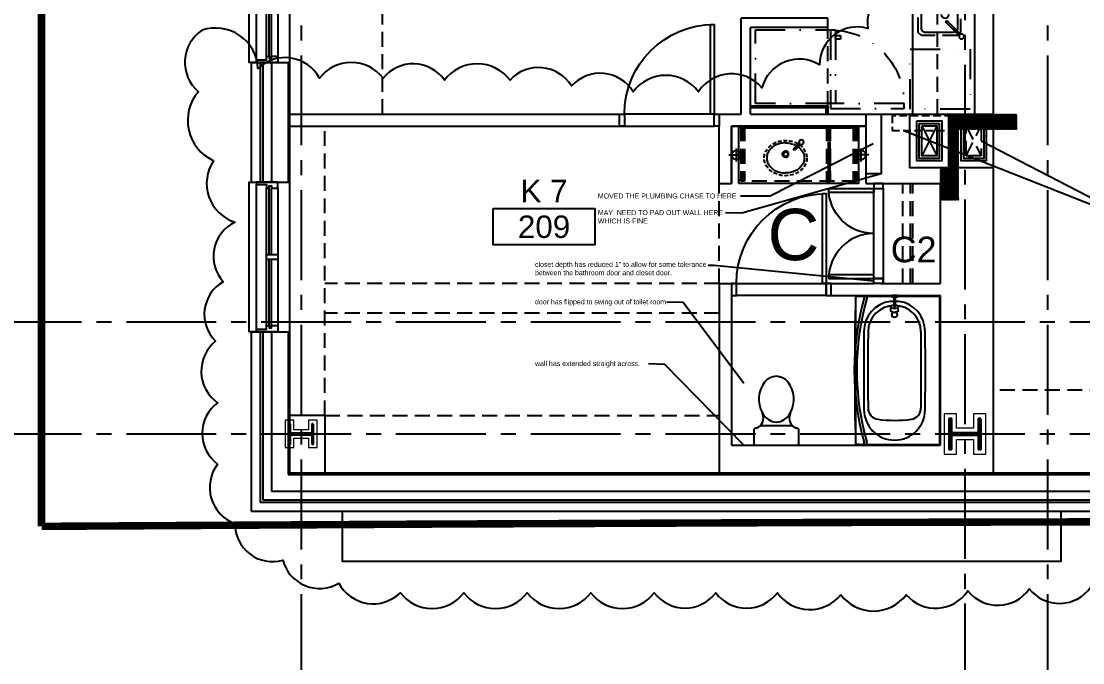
# Model space of a CAD drawing. Header units: inches. Extents: x -3700 to 348, y -844 to 2341.
# Drawn here: x -3460.2 to -3034.8, y -91.7 to 165.5 of the extents above; entities that cross this region are included whole.
import ezdxf
from ezdxf.enums import TextEntityAlignment as Align

# ---------------------------------------------------------------- set-up
doc = ezdxf.new("R2010")
doc.units = ezdxf.units.IN
doc.header["$LTSCALE"] = 48
doc.header["$MEASUREMENT"] = 0
for name, pattern in [('CENTER2', [1.125, 0.75, -0.125, 0.125, -0.125]), ('DASHDOT2', [0.5, 0.25, -0.125, 0, -0.125]), ('HIDDEN', [0.375, 0.25, -0.125]), ('HIDDEN2', [0.1875, 0.125, -0.0625]), ('PHANTOM2', [1.25, 0.625, -0.125, 0.125, -0.125, 0.125, -0.125])]:
    doc.linetypes.add(name, pattern=pattern)
doc.layers.get('0').update_dxf_attribs({"color": 253})
for name, color, linetype, lineweight in [('A-Anno-Revs', 253, 'Continuous', 25), ('A-Detl-Hatch', 253, 'Continuous', 18), ('S-Detl-Hatch', 253, 'Continuous', 18), ('S-Detl-Wide', 253, 'Continuous', 35)]:
    doc.layers.add(name, color=color, linetype=linetype, lineweight=lineweight)
for name, color, linetype in [('A-Door', 253, 'Continuous'), ('A-Door-Head', 253, 'Continuous'), ('A-Eqpm', 253, 'Continuous'), ('A-Eqpm-NIC', 253, 'DASHDOT2'), ('A-Flor-Case', 253, 'Continuous'), ('A-Flor-Case-Hidden', 253, 'HIDDEN2'), ('A-Flor-Outline', 253, 'Continuous'), ('A-Flor-Ovhd', 253, 'HIDDEN2'), ('A-Flor-Pattern', 253, 'Continuous'), ('A-Flor-Pfix', 253, 'Continuous'), ('A-Flor-Soffit', 253, 'HIDDEN2'), ('A-Flor-Spcl', 253, 'Continuous'), ('A-Flor-Wall Mtd Fixture', 253, 'Continuous'), ('A-Glaz', 253, 'Continuous'), ('A-Glaz-Sill', 253, 'Continuous'), ('A-Grid(3-32)', 253, 'CENTER2'), ('A-HVAC', 253, 'HIDDEN2'), ('A-Roof-Below', 253, 'Continuous'), ('A-Site-Property', 253, 'PHANTOM2'), ('A-Tag-Rm(3-32)', 253, 'Continuous'), ('A-Wall-Full', 253, 'Continuous'), ('A-Wall-Hatch', 253, 'Continuous'), ('Revision Cloud', 1, 'Continuous')]:
    doc.layers.add(name, color=color, linetype=linetype)
doc.layers.add('G-Anno-View', color=253, linetype='Continuous', lineweight=18, plot=False)
doc.styles.add('G1DIM', font='arial.ttf')
doc.styles.get("Standard").update_dxf_attribs({"font": 'arial.ttf'})
pattern_1 = [(45, (0, -4.865), (-1.591, 1.591), []), (45, (1.0607, -4.865), (-1.591, 1.591), [])]
pattern_2 = [(45, (-33700, -844.2572), (-0.08838834765, 0.08838834765), [])]

# ---------------------------------------------------------------- blocks, each defined once
blk = doc.blocks.new('*U39')
at = {"layer": 'A-Detl-Hatch'}
h = blk.add_hatch(dxfattribs=at)
h.set_pattern_fill('ANSI32', color=256, scale=6, style=0)
h.set_pattern_definition(pattern_1)
edge = h.paths.add_edge_path()
edge.add_line((3.98, -9.73), (3.98, -9.295))
edge.add_line((3.98, -9.295), (0.645, -9.295))
edge.add_arc((0.645, -8.795), 0.5, 180, 270, ccw=False)
edge.add_line((0.145, -8.795), (0.145, -0.935))
edge.add_arc((0.645, -0.935), 0.5, 90, 180, ccw=False)
edge.add_line((0.645, -0.435), (3.98, -0.435))
edge.add_line((3.98, -0.435), (3.98, 0))
edge.add_line((3.98, 0), (-3.98, 0))
edge.add_line((-3.98, 0), (-3.98, -0.435))
edge.add_line((-3.98, -0.435), (-0.645, -0.435))
edge.add_arc((-0.645, -0.935), 0.5, 0, 90, ccw=False)
edge.add_line((-0.145, -0.935), (-0.145, -8.795))
edge.add_arc((-0.645, -8.795), 0.5, -90, 0, ccw=False)
edge.add_line((-0.645, -9.295), (-3.98, -9.295))
edge.add_line((-3.98, -9.295), (-3.98, -9.73))
edge.add_line((-3.98, -9.73), (3.98, -9.73))
at = {"color": 0, "linetype": 'ByBlock'}
blk.add_lwpolyline([(3.98, -9.73), (3.98, -9.295), (0.645, -9.295, -0.4142136), (0.145, -8.795), (0.145, -0.935, -0.4142136), (0.645, -0.435), (3.98, -0.435), (3.98, 0), (-3.98, 0), (-3.98, -0.435), (-0.645, -0.435, -0.4142136), (-0.145, -0.935), (-0.145, -8.795, -0.4142136), (-0.645, -9.295), (-3.98, -9.295), (-3.98, -9.73)], format="xyb", close=True, dxfattribs=at)
blk = doc.blocks.new('*U9')
at = {"layer": 'A-Detl-Hatch'}
h = blk.add_hatch(dxfattribs=at)
h.set_pattern_fill('ANSI32', color=256, scale=6, style=0)
h.set_pattern_definition(pattern_1)
edge = h.paths.add_edge_path()
edge.add_line((3.98, -9.73), (3.98, -9.295))
edge.add_line((3.98, -9.295), (0.645, -9.295))
edge.add_arc((0.645, -8.795), 0.5, 180, 270, ccw=False)
edge.add_line((0.145, -8.795), (0.145, -0.935))
edge.add_arc((0.645, -0.935), 0.5, 90, 180, ccw=False)
edge.add_line((0.645, -0.435), (3.98, -0.435))
edge.add_line((3.98, -0.435), (3.98, 0))
edge.add_line((3.98, 0), (-3.98, 0))
edge.add_line((-3.98, 0), (-3.98, -0.435))
edge.add_line((-3.98, -0.435), (-0.645, -0.435))
edge.add_arc((-0.645, -0.935), 0.5, 0, 90, ccw=False)
edge.add_line((-0.145, -0.935), (-0.145, -8.795))
edge.add_arc((-0.645, -8.795), 0.5, -90, 0, ccw=False)
edge.add_line((-0.645, -9.295), (-3.98, -9.295))
edge.add_line((-3.98, -9.295), (-3.98, -9.73))
edge.add_line((-3.98, -9.73), (3.98, -9.73))
at = {"color": 0, "linetype": 'ByBlock'}
blk.add_lwpolyline([(3.98, -9.73), (3.98, -9.295), (0.645, -9.295, -0.4142136), (0.145, -8.795), (0.145, -0.935, -0.4142136), (0.645, -0.435), (3.98, -0.435), (3.98, 0), (-3.98, 0), (-3.98, -0.435), (-0.645, -0.435, -0.4142136), (-0.145, -0.935), (-0.145, -8.795, -0.4142136), (-0.645, -9.295), (-3.98, -9.295), (-3.98, -9.73)], format="xyb", close=True, dxfattribs=at)
blk = doc.blocks.new('W10X33')
at = {"layer": 'S-Detl-Hatch'}
blk.add_lwpolyline([(13773.28, -7309.78), (13773.28, -7306.34), (13769.45, -7306.34), (13769.45, -7300.48), (13773.28, -7300.48), (13773.28, -7297.05), (13762.32, -7297.05), (13762.32, -7300.48), (13766.16, -7300.48), (13766.16, -7306.34), (13762.32, -7306.34), (13762.32, -7309.78)], close=True, dxfattribs=at)
at = {"layer": 'S-Detl-Wide'}
blk.add_blockref('*U9', (13767.8, -7298.55), dxfattribs=at)
blk = doc.blocks.new('*U40')
at = {"layer": 'A-Detl-Hatch'}
h = blk.add_hatch(dxfattribs=at)
h.set_pattern_fill('ANSI32', color=256, scale=6, style=0)
h.set_pattern_definition([(45, (0, -6.355), (-1.591, 1.591), []), (45, (1.0607, -6.355), (-1.591, 1.591), [])])
edge = h.paths.add_edge_path()
edge.add_line((6.08, -12.71), (6.08, -11.81))
edge.add_line((6.08, -11.81), (0.875, -11.81))
edge.add_arc((0.875, -11.21), 0.6, 180, 270, ccw=False)
edge.add_line((0.275, -11.21), (0.275, -1.5))
edge.add_arc((0.875, -1.5), 0.6, 90, 180, ccw=False)
edge.add_line((0.875, -0.9), (6.08, -0.9))
edge.add_line((6.08, -0.9), (6.08, 0))
edge.add_line((6.08, 0), (-6.08, 0))
edge.add_line((-6.08, 0), (-6.08, -0.9))
edge.add_line((-6.08, -0.9), (-0.875, -0.9))
edge.add_arc((-0.875, -1.5), 0.6, 0, 90, ccw=False)
edge.add_line((-0.275, -1.5), (-0.275, -11.21))
edge.add_arc((-0.875, -11.21), 0.6, -90, 0, ccw=False)
edge.add_line((-0.875, -11.81), (-6.08, -11.81))
edge.add_line((-6.08, -11.81), (-6.08, -12.71))
edge.add_line((-6.08, -12.71), (6.08, -12.71))
at = {"color": 0, "linetype": 'ByBlock'}
blk.add_lwpolyline([(6.08, -12.71), (6.08, -11.81), (0.875, -11.81, -0.4142136), (0.275, -11.21), (0.275, -1.5, -0.4142136), (0.875, -0.9), (6.08, -0.9), (6.08, 0), (-6.08, 0), (-6.08, -0.9), (-0.875, -0.9, -0.4142136), (-0.275, -1.5), (-0.275, -11.21, -0.4142136), (-0.875, -11.81), (-6.08, -11.81), (-6.08, -12.71)], format="xyb", close=True, dxfattribs=at)
blk = doc.blocks.new('W12x96')
at = {"layer": 'S-Detl-Hatch'}
blk.add_lwpolyline([(14545.11, -7310.28), (14545.11, -7305.38), (14539.31, -7305.38), (14539.31, -7298.47), (14545.11, -7298.47), (14545.11, -7293.57), (14528.95, -7293.57), (14528.95, -7298.47), (14534.76, -7298.47), (14534.76, -7305.38), (14528.95, -7305.38), (14528.95, -7310.28)], close=True, dxfattribs=at)
at = {"layer": 'S-Detl-Wide'}
blk.add_blockref('*U40', (14537.03, -7295.57), dxfattribs=at)
blk = doc.blocks.new('2ND FLOOR - STRUCTURAL GRID')
at = {"layer": 'A-Grid(3-32)'}
for p, q in [((8336.5, -7426.01), (8336.5, -9409.77)), ((8602.5, -9409.77), (8602.5, -7426.01)), ((8635.5, -7426.01), (8635.5, -9409.77)), ((8104.5, -9152.75), (11912.5, -9152.75)), ((8104.5, -9197.75), (11912.5, -9197.75))]:
    blk.add_line(p, q, dxfattribs=at)
at = {"rotation": 90}
for name, p in [('W12x96', (1300.58, -23734.78)), ('W10X33', (1033.09, -22965.55))]:
    blk.add_blockref(name, p, dxfattribs=at)
at = {"layer": 'S-Detl-Wide', "rotation": 90}
blk.add_blockref('*U39', (8331.63, -9197.75), dxfattribs=at)
blk = doc.blocks.new('ADA 2 Bedroom Suite')
at = {"layer": 'A-Flor-Soffit'}
blk.add_line((172, 29.25), (1.25, 29.25), dxfattribs=at)
at = {"layer": 'A-Wall-Full'}
blk.add_line((1.25, 186), (1.25, -4), dxfattribs=at)
blk = doc.blocks.new('Rm Tag')
blk.add_lwpolyline([(-0.2124, 0.0759), (0.2124, 0.0759), (0.2124, -0.0759), (-0.2124, -0.0759)], close=True)
for p in [(0, 0.2858), (0, 0.1493), (0, 0)]:
    blk.add_attdef('XXX', text='', height=0.0938).set_placement(p, align=Align.MIDDLE_CENTER)
blk = doc.blocks.new('EXTERIOR WINDOW')
at = {"layer": 'A-Glaz'}
for p, q in [((3829.83, -10349.67), (3856.33, -10349.67)), ((3829.83, -10350.67), (3856.33, -10350.67)), ((3829.83, -10351.67), (3884.83, -10351.67)), ((3858.33, -10349.67), (3884.83, -10349.67)), ((3858.33, -10350.67), (3884.83, -10350.67))]:
    blk.add_line(p, q, dxfattribs=at)
for points in [[(3829.83, -10349.67), (3829.83, -10347.17), (3827.33, -10347.17), (3827.33, -10355.67), (3828.33, -10355.67), (3828.33, -10351.67), (3829.83, -10351.67), (3829.83, -10350.67), (3828.83, -10350.67), (3828.83, -10349.67), (3829.83, -10349.67)], [(3884.83, -10349.67), (3884.83, -10347.17), (3887.33, -10347.17), (3887.33, -10355.67), (3886.33, -10355.67), (3886.33, -10351.67), (3884.83, -10351.67), (3884.83, -10350.67), (3885.83, -10350.67), (3885.83, -10349.67), (3884.83, -10349.67)]]:
    blk.add_lwpolyline(points, dxfattribs=at)
blk.add_lwpolyline([(3858.33, -10347.17), (3856.33, -10347.17), (3856.33, -10351.67), (3858.33, -10351.67)], close=True, dxfattribs=at)
at = {"layer": 'A-Glaz-Sill'}
for p, q in [((3887.33, -10342.42), (3827.33, -10342.42)), ((3884.83, -10347.17), (3829.83, -10347.17)), ((3828.33, -10355.67), (3886.33, -10355.67))]:
    blk.add_line(p, q, dxfattribs=at)
blk.add_lwpolyline([(3827.33, -10355.67), (3827.33, -10358.67), (3887.33, -10358.67), (3887.33, -10355.67)], dxfattribs=at)
blk = doc.blocks.new('Single 12x6 HVAC Shaft')
at = {"layer": 'A-Flor-Outline'}
blk.add_lwpolyline([(3.75, 17.75), (11.75, 17.75), (11.75, 3.75), (3.75, 3.75)], close=True, dxfattribs=at)
at = {"layer": 'A-HVAC'}
for p, q in [((4.75, 16.75), (10.75, 4.75)), ((4.75, 4.75), (10.75, 16.75))]:
    blk.add_line(p, q, dxfattribs=at)
blk.add_lwpolyline([(4.75, 16.75), (10.75, 16.75), (10.75, 4.75), (4.75, 4.75)], close=True, dxfattribs=at)
at = {"layer": 'A-Wall-Full'}
for points in [[(0, 21.5), (15.5, 21.5), (15.5, 0), (0, 0)], [(2.75, 18.75), (12.75, 18.75), (12.75, 2.75), (2.75, 2.75)]]:
    blk.add_lwpolyline(points, close=True, dxfattribs=at)
blk = doc.blocks.new('Plumbing Chase')
at = {"layer": 'A-Flor-Outline', "linetype": 'HIDDEN2', "ltscale": 0.5}
blk.add_lwpolyline([(0.625, 0), (6.625, 0), (6.625, 24), (0.625, 24)], close=True, dxfattribs=at)
blk = doc.blocks.new('18in door')
blk.add_lwpolyline([(0, 0), (1.5, 0), (1.5, 18), (0, 18)], close=True)
blk.add_arc((0, 0), 18, 0, 90)
blk = doc.blocks.new('Suite Closet 2')
at = {"layer": 'A-Door'}
for points in [[(1, -25), (4.75, -25), (4.75, -23), (1, -23)], [(1, -61), (4.75, -61), (4.75, -63), (1, -63)]]:
    blk.add_lwpolyline(points, close=True, dxfattribs=at)
at = {"layer": 'A-Door-Head'}
blk.add_lwpolyline([(1, -25), (4.75, -25), (4.75, -61), (1, -61)], close=True, dxfattribs=at)
at = {"layer": 'A-Flor-Ovhd'}
for p, q in [((12.75, -63), (12.75, -23)), ((15.75, -63), (15.75, -23)), ((16.75, -63), (16.75, -23))]:
    blk.add_line(p, q, dxfattribs=at)
at = {"layer": 'A-Wall-Full'}
for p, q in [((1, -25), (4.75, -25)), ((3.75, -23), (27.75, -23)), ((4.75, -25), (4.75, -23)), ((4.75, -25), (4.75, -23)), ((27.75, -63), (27.75, -23)), ((1, -63), (1, -61)), ((1, -61), (4.75, -61)), ((3.75, -63), (27.75, -63)), ((4.75, -63), (4.75, -61))]:
    blk.add_line(p, q, dxfattribs=at)
at = {"layer": 'A-Door', "extrusion": (0, 0, -1), "zscale": -1, "rotation": 270}
blk.add_blockref('18in door', (-1, -25), dxfattribs=at)
at = {"layer": 'A-Door', "rotation": 90}
blk.add_blockref('18in door', (1, -61), dxfattribs=at)
at = {"layer": 'G-Anno-View', "insert": (7.82, -44.25), "char_height": 10.291, "width": 80.8438, "attachment_point": 1, "style": 'G1DIM'}
blk.add_mtext('C2', dxfattribs=at)
blk = doc.blocks.new('36in door')
blk.add_lwpolyline([(-1.5, -36), (0, -36), (0, 0), (-1.5, 0)], close=True)
blk.add_arc((0, 0), 36, 180, 270)
blk = doc.blocks.new('refrigerator')
blk.add_line((-30.125, 0), (-30.125, -29.5))
for points in [[(-32.125, -29.5), (0, -29.5), (0, 0), (-32.125, 0)], [(-34.125, -3.75), (-32.125, -3.75), (-32.125, -2.25), (-34.125, -2.25)], [(-59.625, -31.5), (-59.625, -29.5), (-30.125, -29.5), (-30.125, -31.5)]]:
    blk.add_lwpolyline(points, close=True)
blk.add_arc((-30.125, -29.5), 29.5, 90, 183.88744)
blk = doc.blocks.new('kitchen faucet')
for p, q in [((0.93, 0.38), (8.38, 0.38)), ((1, 0.12), (4, 0.12)), ((4, -0.12), (4, 0.12)), ((0.93, -0.38), (8.38, -0.38)), ((1, -0.12), (4, -0.12))]:
    blk.add_line(p, q)
blk.add_circle((0, 0), 1)
blk.add_arc((8.38, 0), 0.375, 270, 90)
blk = doc.blocks.new('kitchen sink')
blk.add_lwpolyline([(-14.94, -6.97, 0.143329), (-14, -7.25), (-3, -7.25, 0.414214), (-1.25, -5.5), (-1.25, 5.5, 0.414214), (-3, 7.25), (-14, 7.25, 0.414214), (-15.75, 5.5), (-15.75, -5.5, 0.143329), (-15.47, -6.44, 0.143329)], format="xyb")
blk.add_circle((-10.75, 0), 1.5)
at = {"layer": 'A-Flor-Case-Hidden'}
for p, q in [((-15.75, 8.5), (-17, 7.25)), ((-1.25, 8.5), (0, 7.25)), ((-16.64, -7.61), (-17, -7.25)), ((-15.75, -8.5), (-16.11, -8.14)), ((-1.25, -8.5), (0, -7.25))]:
    blk.add_line(p, q, dxfattribs=at)
for points in [[(-17, 7.25), (-17, -7.25)], [(-1.25, 8.5), (-15.75, 8.5)], [(0, -7.25), (0, 7.25)], [(-15.75, -8.5), (-1.25, -8.5)]]:
    blk.add_lwpolyline(points, dxfattribs=at)
at = {"rotation": 45.00000000000001}
blk.add_blockref('kitchen faucet', (-17.38, -8.88), dxfattribs=at)
blk = doc.blocks.new('cooktop')
at = {"ltscale": 0.5}
blk.add_lwpolyline([(-7.56, -21.5), (7.56, -21.5, 0.414214), (8.56, -20.5), (8.56, -1, 0.414214), (7.56, 0), (-7.56, 0, 0.414214), (-8.56, -1), (-8.56, -20.5, 0.414214)], format="xyb", close=True, dxfattribs=at)
for centre, radius in [((-3.27, -5.47), 3), ((6.32, -3.4), 0.75), ((6.32, -6.24), 0.75), ((-0.31, -15.05), 4.66)]:
    blk.add_circle(centre, radius, dxfattribs=at)
blk = doc.blocks.new('Suite Kitchen 1')
at = {"layer": 'A-Eqpm'}
for points in [[(-3, 82.875), (-23, 82.875), (-23, 83.375), (-3, 83.375)], [(-4, 82.875), (-22, 82.875), (-22, 79.375), (-4, 79.375)]]:
    blk.add_lwpolyline(points, close=True, dxfattribs=at)
at = {"layer": 'A-Eqpm-NIC'}
for points in [[(-0.25, 47.875), (-15.5, 47.875), (-15.5, 77.75), (-0.25, 77.75)], [(-2, 2), (-26, 2), (-26, 26), (-2, 26)]]:
    blk.add_lwpolyline(points, close=True, dxfattribs=at)
at = {"layer": 'A-Flor-Case'}
for p, q in [((-25, 78), (-25, 0)), ((-59, 3.25), (-90, 3.25)), ((-59.75, 2.5), (-90, 2.5)), ((-59.75, 3.25), (-59.75, 0)), ((-59, 3.25), (-59, 0))]:
    blk.add_line(p, q, dxfattribs=at)
at = {"layer": 'A-Flor-Ovhd'}
for p, q in [((-15, 0), (-15, 77.75)), ((-59, 3.25), (-59, 34.875))]:
    blk.add_line(p, q, dxfattribs=at)
at = {"layer": 'A-Wall-Full'}
for p, q in [((-26, 82.875), (0, 82.875)), ((-26, 78), (-26, 82.875)), ((-26, 78), (0, 78)), ((0, 0), (0, 78)), ((-93.75, 0), (-93.75, 38.5)), ((-59, 38.5), (-93.75, 38.5)), ((-59, 34.75), (-59, 38.5)), ((-59, 34.75), (-90, 34.75)), ((-90, 0), (-90, 34.75)), ((-90, 0), (0, 0))]:
    blk.add_line(p, q, dxfattribs=at)
at = {"layer": 'A-Eqpm-NIC', "extrusion": (0, 0, -1), "zscale": -1}
for name, p in [('cooktop', (14.25, 74.75)), ('refrigerator', (88, 33.75))]:
    blk.add_blockref(name, p, dxfattribs=at)
at = {"layer": 'A-Flor-Pfix', "extrusion": (0, 0, -1), "zscale": -1}
blk.add_blockref('kitchen sink', (22.75, 40), dxfattribs=at)
at = {"layer": 'G-Anno-View', "insert": (-60.027, 61.887), "char_height": 20.5811, "width": 161.68767, "attachment_point": 1, "style": 'G1DIM'}
blk.add_mtext('K2', dxfattribs=at)
blk = doc.blocks.new('wall sconce')
for p, q in [((-1, 0), (4.625, 0)), ((2, -2.625), (2, 2.625))]:
    blk.add_line(p, q)
blk.add_circle((2, 0), 1.875)
blk = doc.blocks.new('sink1915rear')
for p, q in [((-5.6, -4.24), (-3.78, -6.05)), ((-5.47, -4.01), (-3.08, -6.41)), ((-6, -4.54), (-3.61, -6.94)), ((-5.78, -4.41), (-3.96, -6.23)), ((-3.96, -6.23), (-3.78, -6.05)), ((-3.61, -6.94), (-3.08, -6.41))]:
    blk.add_line(p, q)
blk.add_circle((-6.35, -3.67), 0.938)
for points, knots in [([(0, -3.91), (-0.41, -3.93), (-1.23, -3.96), (-2.41, -4.2), (-3.48, -4.57), (-4.13, -4.89), (-4.43, -5.06)], [0, 0, 0, 0, 1.238365, 2.448444, 3.606048, 4.621257, 4.621257, 4.621257, 4.621257]), ([(-5.07, -5.48), (-5.16, -5.54), (-5.5, -5.8), (-6.03, -6.29), (-6.6, -6.99), (-7.03, -7.71), (-7.32, -8.45), (-7.5, -9.2), (-7.56, -9.95), (-7.5, -10.7), (-7.32, -11.45), (-7.03, -12.19), (-6.6, -12.91), (-6.03, -13.61), (-5.33, -14.26), (-4.48, -14.84), (-3.5, -15.33), (-2.41, -15.7), (-1.23, -15.95), (-0.41, -15.98), (0, -15.99)], [5.387657, 5.387657, 5.387657, 5.387657, 5.72094, 6.671915, 7.55893, 8.391939, 9.182354, 9.943851, 10.690053, 11.436458, 12.198524, 12.989815, 13.823917, 14.712127, 15.664288, 16.687236, 17.780855, 18.938437, 20.147416, 21.38303, 21.38303, 21.38303, 21.38303])]:
    blk.add_open_spline(points, degree=3, knots=knots)
for points in [[(0, -3.91), (1.24, -3.99), (2.42, -4.23), (3.52, -4.61), (4.49, -5.1), (5.33, -5.68), (6.03, -6.32), (6.59, -7.01), (7.01, -7.73), (7.31, -8.46), (7.48, -9.21), (7.54, -9.95), (7.48, -10.69), (7.31, -11.44), (7.01, -12.17), (6.59, -12.89), (6.03, -13.58), (5.33, -14.22), (4.49, -14.81), (3.51, -15.3), (2.42, -15.67), (1.23, -15.91), (0, -15.99)], [(0, -9.7), (-0.48, -9.61), (-0.88, -9.34), (-1.15, -8.93), (-1.25, -8.45), (-1.15, -7.97), (-0.88, -7.57), (-0.48, -7.3), (0, -7.2)], [(0, -7.58), (-0.33, -7.64), (-0.62, -7.83), (-0.81, -8.12), (-0.87, -8.45), (-0.81, -8.79), (-0.62, -9.07), (-0.33, -9.26), (0, -9.33)], [(0, -9.7), (0.48, -9.61), (0.88, -9.34), (1.15, -8.93), (1.25, -8.45), (1.15, -7.97), (0.88, -7.57), (0.48, -7.3), (0, -7.2)], [(0, -7.58), (0.33, -7.64), (0.62, -7.83), (0.81, -8.12), (0.88, -8.45), (0.81, -8.79), (0.62, -9.07), (0.33, -9.26), (0, -9.33)]]:
    blk.add_spline(points, degree=3)
at = {"layer": 'A-Flor-Case-Hidden', "linetype": 'HIDDEN2', "ltscale": 0.25, "extrusion": (0, 0, -1)}
blk.add_ellipse((0, -10.01), major_axis=(-8.56, 0), ratio=0.824818, dxfattribs=at)
blk = doc.blocks.new('41in Std Vanity')
at = {"layer": 'A-Flor-Case'}
for p, q in [((23, 53), (0, 53)), ((0.75, 5), (0.75, 53)), ((23, 5), (23, 53)), ((23, 5), (0, 5))]:
    blk.add_line(p, q, dxfattribs=at)
at = {"layer": 'A-Flor-Case-Hidden'}
for p, q in [((0, 52.25), (22, 52.25)), ((0, 51.5), (21.25, 51.5)), ((22, 5.75), (22, 52.125)), ((0, 50.75), (21.25, 50.75)), ((0, 17.875), (21.25, 17.875)), ((0, 17.125), (21.25, 17.125)), ((21.25, 17.125), (0.75, 17.125)), ((0, 16.375), (22, 16.375)), ((21.25, 16.375), (0.75, 16.375)), ((0, 7.25), (21.25, 7.25)), ((0, 6.5), (21.25, 6.5)), ((0, 5.75), (22, 5.75))]:
    blk.add_line(p, q, dxfattribs=at)
for points in [[(21.25, 50.75), (22, 50.75), (22, 52.25), (21.25, 52.25)], [(21.25, 17.875), (22, 17.875), (22, 16.375), (21.25, 16.375)], [(21.25, 7.25), (22, 7.25), (22, 5.75), (21.25, 5.75)]]:
    blk.add_lwpolyline(points, close=True, dxfattribs=at)
at = {"layer": 'A-Wall-Full'}
for p, q in [((0, 2), (0, 56)), ((0, 56), (23, 56)), ((23, 2), (0, 2))]:
    blk.add_line(p, q, dxfattribs=at)
at = {"layer": 'A-Flor-Pfix', "rotation": 90}
blk.add_blockref('sink1915rear', (2.736, 34.312), dxfattribs=at)
at = {"layer": 'A-Flor-Wall Mtd Fixture', "xscale": -1, "rotation": 90}
blk.add_blockref('wall sconce', (11.5, 56), dxfattribs=at)
at = {"layer": 'A-Flor-Wall Mtd Fixture', "rotation": 90}
blk.add_blockref('wall sconce', (11.5, 2), dxfattribs=at)
blk = doc.blocks.new('shower head')
for p, q in [((0.5, 0.25), (4.48, 0.25)), ((6.04, 1.5), (4.5, 1.5)), ((0.5, -0.25), (4.48, -0.25)), ((6.02, -1.5), (4.49, -1.5))]:
    blk.add_line(p, q)
blk.add_lwpolyline([(0, -1.12), (0.5, -1.12), (0.5, 1.12), (0, 1.12)], close=True)
at = {"extrusion": (0, 0, -1)}
for centre, start_param, end_param in [((4.5, 0), 4.878708, 10.826996), ((6.02, 0), 6.265998, 9.430839)]:
    blk.add_ellipse(centre, major_axis=(0, 1.5), ratio=0.483735, start_param=start_param, end_param=end_param, dxfattribs=at)
blk.add_open_spline([(4.48, 0.25), (4.49, 0.2), (4.49, 0.16), (4.49, 0.11), (4.5, 0.04), (4.5, -0.04), (4.49, -0.11), (4.49, -0.16), (4.49, -0.21), (4.48, -0.25)], degree=3, knots=[7.6339989, 7.6339989, 7.6339989, 7.6339989, 7.7552894, 7.7552894, 7.7552894, 7.9540134, 7.9540134, 7.9540134, 8.074038, 8.074038, 8.074038, 8.074038])
blk = doc.blocks.new('shower curtain rod')
for p, q in [((-59.75, 0), (-60, 0)), ((-59.75, -2.5), (-59.75, 0)), ((-0.25, 0), (0, 0)), ((-0.25, -2.5), (-0.25, 0)), ((-59.75, -2.5), (-60, -2.5)), ((-59.75, -0.75), (-58.86, -0.75)), ((-59.75, -1.75), (-59, -1.75)), ((-0.25, -0.75), (-1.14, -0.75)), ((-0.25, -1.75), (-1, -1.75)), ((-0.25, -2.5), (0, -2.5))]:
    blk.add_line(p, q)
for centre, radius, start, end in [((-30, 101.37), 107.12, 254.2934, 285.7066), ((-30, 101.34), 106.09, 254.2167, 285.7833)]:
    blk.add_arc(centre, radius, start, end)
blk = doc.blocks.new('tub plan')
for p, q in [((0.12, -32.25), (0.12, -0.31)), ((59.44, -0.12), (0.31, -0.12)), ((59.63, -32.25), (59.63, -0.31)), ((2.25, -16.5), (2.25, -20)), ((-0.07, -33.87), (59.81, -33.87)), ((0.19, -33.86), (0.19, -32.36)), ((59.56, -33.86), (59.56, -32.36))]:
    blk.add_line(p, q)
blk.add_circle((7.62, -18.25), 1.09)
for centre, radius, start, end in [((0.31, -0.31), 0.188, 90, 180), ((59.44, -0.31), 0.188, 0, 90), ((14.37, -18.25), 12.25, 90, 171.7868), ((14.5, -18.25), 10.59, 90, 180), ((30, -982.48), 976.6, 89.08325, 90.91675), ((29.77, -940.73), 933.2, 89.06218, 90.93782), ((45.05, -12.16), 4.5, 8.0478, 90), ((45.62, -18.25), 12.25, 270, 90), ((1.97, -18.25), 48, 351.9522, 8.0478), ((14.37, -18.25), 12.25, 188.2132, 270), ((14.5, -18.25), 10.59, 180, 270), ((45.05, -24.34), 4.5, 270, 351.9522), ((29.77, 904.23), 933.2, 269.06218, 270.93782), ((0.25, -32.25), 0.13, 180, 241.143), ((0.25, -33.69), 0.13, 246.6399, 270), ((29.87, 1136.13), 1170.38, 268.54955, 271.45045), ((30, 945.98), 976.6, 269.08325, 270.91675), ((59.5, -32.25), 0.13, 298.857, 0), ((59.81, -33.81), 0.06, 270, 0)]:
    blk.add_arc(centre, radius, start, end)
at = {"layer": 'A-Flor-Pfix'}
blk.add_blockref('shower head', (-0.07, -18.25), dxfattribs=at)
at = {"layer": 'A-Flor-Spcl'}
blk.add_blockref('shower curtain rod', (59.87, -28.62), dxfattribs=at)
blk = doc.blocks.new('Toiliet American Std Cadet Pro')
for p, q in [((5.84, 9.06), (1, 9.06)), ((0, 8.06), (0, -8.06)), ((6.84, 7.9), (6.84, 8.06)), ((7.53, 6.52), (7, 7.36)), ((7.69, -5.98), (7.69, 5.98)), ((6.84, -8.06), (6.84, -7.9)), ((7, -7.36), (7.53, -6.52)), ((1, -9.06), (5.84, -9.06))]:
    blk.add_line(p, q)
for centre, radius, start, end in [((1, 8.06), 1, 90, 180), ((5.84, 8.06), 1, 0, 90), ((7.84, 7.9), 1, 180, 212.4157), ((6.69, 5.98), 1, 0, 32.4157), ((10.89, 10.1), 4.91, 226.8784, 295.5831), ((1, -8.06), 1, 180, 270), ((5.84, -8.06), 1, 270, 0), ((7.84, -7.9), 1, 147.5844, 180), ((10.89, -10.1), 4.91, 64.417, 133.1217), ((6.69, -5.98), 1, 327.5844, 0)]:
    blk.add_arc(centre, radius, start, end)
for start_param, end_param in [(2.197169, 4.086017), (4.086017, 8.480354)]:
    blk.add_ellipse((18.39, 0), major_axis=(9.17, 0), ratio=0.762999, start_param=start_param, end_param=end_param)

msp = doc.modelspace()

# ---------------------------------------------------------------- hatches: boundary and pattern name
at = {"layer": 'A-Flor-Pattern'}
h = msp.add_hatch(dxfattribs=at)
h.set_pattern_fill('ANSI31', color=11)
h.set_pattern_definition(pattern_2)
h.paths.add_polyline_path([(-3084.6, 106.75), (-3086.25, 106.75), (-3086.25, 128.25), (-3088.6, 128.25), (-3088.6, 127.63), (-3087.25, 127.63), (-3087.25, 121.63), (-3088.6, 121.63), (-3088.6, 106.75), (-3091.85, 106.75), (-3091.85, 93.93), (-3084.6, 93.93)])
h.paths.add_polyline_path([(-3087.25, 127.63), (-3088.6, 127.63), (-3088.6, 121.63), (-3087.25, 121.63)], flags=17)
h.paths.add_polyline_path([(-3084.6, 128.25), (-3086.25, 128.25), (-3086.25, 106.75), (-3084.6, 106.75)], flags=17)
h.paths.add_polyline_path([(-3083.5, 125.5), (-3082, 125.5), (-3082, 128.25), (-3084.6, 128.25), (-3084.6, 122.25), (-3083.5, 122.25)])
h.paths.add_polyline_path([(-3082.5, 124.5), (-3082, 124.5), (-3082, 125.5), (-3083.5, 125.5), (-3083.5, 122.25), (-3082.5, 122.25)], flags=17)
h.paths.add_polyline_path([(-3070.75, 128.25), (-3072, 128.25), (-3082, 128.25), (-3082, 125.5), (-3073.5, 125.5), (-3073.5, 122.25), (-3070.75, 122.25)])
h.paths.add_polyline_path([(-3073.5, 125.5), (-3082, 125.5), (-3082, 124.5), (-3074.5, 124.5), (-3074.5, 122.25), (-3073.5, 122.25)], flags=17)
h.paths.add_polyline_path([(-3074.5, 124.5), (-3082, 124.5), (-3082, 122.25), (-3081.5, 122.25), (-3081.5, 123.5), (-3075.5, 123.5), (-3075.5, 122.25), (-3074.5, 122.25)], flags=16)
h.paths.add_polyline_path([(-3075.5, 123.5), (-3081.5, 123.5), (-3080.87, 122.25), (-3076.12, 122.25)], flags=0)
h.paths.add_polyline_path([(-3082, 124.5), (-3082.5, 124.5), (-3082.5, 122.25), (-3082, 122.25)], flags=16)
h.paths.add_polyline_path([(-3081.5, 123.5), (-3081.5, 122.25), (-3080.87, 122.25)], flags=0)
h.paths.add_polyline_path([(-3075.5, 123.5), (-3076.12, 122.25), (-3075.5, 122.25)], flags=0)
h.paths.add_polyline_path([(-3061.25, 128.25), (-3070.75, 128.25), (-3070.75, 122.25), (-3061.25, 122.25)])
h = msp.add_hatch(dxfattribs=at)
h.set_pattern_fill('ANSI31', color=11)
h.set_pattern_definition(pattern_2)
h.paths.add_polyline_path([(-3081.5, 123.5), (-3075.5, 123.5), (-3075.5, 122.25), (-3081.5, 122.25)])

# ---------------------------------------------------------------- linework, layer by layer
at = {"layer": 'A-Anno-Revs'}
msp.add_lwpolyline([(-3103.25, 180.37, 0.5), (-3120.94, 162.62, 0.5), (-3140.25, 147.99, 0.5), (-3163.38, 138.81, 0.5), (-3188.81, 137.24, 0.5), (-3215, 137.24, 0.5), (-3239.69, 139.56, 0.5), (-3264.31, 141.87, 0.5), (-3290.56, 141.87, 0.5), (-3315.19, 142.62, 0.5), (-3340.63, 142.62, 0.5), (-3365.31, 146.49, 0.5), (-3387.69, 161.87, 0.5), (-3389.19, 137.24, 0.5), (-3383.06, 109.56, 0.5), (-3374.56, 84.93, 0.5), (-3379.19, 61.06, 0.5), (-3382.25, 37.18, 0.5), (-3381.5, 12.56, 0.5), (-3381.5, -12.07, 0.5), (-3374.56, -35.94, 0.5), (-3355.31, -50.57, 0.5), (-3332.94, -59.82, 0.5), (-3308.25, -63.63, 0.5), (-3282.81, -63.63, 0.5), (-3257.38, -63.63, 0.5), (-3231.94, -63.63, 0.5), (-3206.5, -63.63, 0.5), (-3181.88, -63.63, 0.5), (-3157.19, -63.63, 0.5), (-3131.75, -64.44, 0.5), (-3105.56, -64.44, 0.5), (-3080.88, -62.88, 0.5), (-3056.25, -62.13, 0.5), (-3031.56, -61.32, 0.5)], format="xyb", dxfattribs=at)
at = {"layer": 'A-Door'}
for points in [[(-3220.48, 128.25), (-3218.48, 128.25), (-3218.48, 123.37), (-3220.48, 123.37)], [(-3182.48, 128.25), (-3180.48, 128.25), (-3180.48, 123.37), (-3182.48, 123.37)], [(-3173.6, 60.38), (-3175.6, 60.38), (-3175.6, 55.5), (-3173.6, 55.5)], [(-3135.6, 60.38), (-3137.6, 60.38), (-3137.6, 55.5), (-3135.6, 55.5)]]:
    msp.add_lwpolyline(points, close=True, dxfattribs=at)
at = {"layer": 'A-Door-Head'}
for points in [[(-3182.48, 128.25), (-3218.48, 128.25), (-3218.48, 123.37), (-3182.48, 123.37)], [(-3173.6, 60.38), (-3137.6, 60.38), (-3137.6, 55.5), (-3173.6, 55.5)]]:
    msp.add_lwpolyline(points, close=True, dxfattribs=at)
at = {"layer": 'A-Flor-Soffit'}
for p, q in [((-3315.37, 128.25), (-3315.37, 235.88)), ((-3338.44, 7.48), (-3338.44, 123.37)), ((-3180.48, 60.38), (-3180.48, 100.37)), ((-3180.48, 60.38), (-3338.44, 60.38)), ((-3180.48, 48.38), (-3338.44, 48.38)), ((-3338.44, 7.48), (-3180.48, 7.48))]:
    msp.add_line(p, q, dxfattribs=at)
at = {"layer": 'A-Roof-Below'}
msp.add_lwpolyline([(-3331.52, -31), (-3331.52, -51), (-3043.5, -51), (-3043.5, -31)], dxfattribs=at)
at = {"layer": 'A-Site-Property', "const_width": 3}
msp.add_lwpolyline([(-2840, -35, 0.000391), (-2984, -35.11, 0.00127), (-3452, -37.03), (-3452, 827.74), (-3452, 1727.74), (-48.25, 1093.3, 0.002707), (100, 1066.5), (100, -35), (-2840, -35)], format="xyb", dxfattribs=at)
at = {"layer": 'A-Wall-Full'}
for p, q in [((-3368, 149), (-3352.63, 149)), ((-3368, 149), (-3368, 101)), ((-3352.63, 149), (-3352.63, 101)), ((-3352.62, 128.25), (-3218.48, 128.25)), ((-3218.48, 128.25), (-3218.48, 123.37)), ((-3352.62, 123.37), (-3218.48, 123.37)), ((-3180.48, 100.37), (-3180.48, 123.37)), ((-3175.6, 123.37), (-3121.6, 123.37)), ((-3175.6, 100.37), (-3175.6, 123.37)), ((-3121.6, 100.37), (-3121.6, 123.37)), ((-3368, 101), (-3352.63, 101)), ((-3180.48, 100.37), (-3175.6, 100.37)), ((-3121.6, 100.37), (-3115.85, 100.37)), ((-3180.48, 60.38), (-3180.48, -12.5)), ((-3180.48, 60.38), (-3118.6, 60.38)), ((-3173.6, 55.5), (-3173.6, 60.38)), ((-3137.6, 55.5), (-3137.6, 60.38)), ((-3175.6, 55.5), (-3175.6, -4.44)), ((-3175.6, 55.5), (-3173.6, 55.5)), ((-3137.6, 55.5), (-3091.85, 55.5)), ((-3091.85, -4.44), (-3091.85, 55.5)), ((-3368, 41), (-3352.63, 41)), ((-3368, 41), (-3368, -31)), ((-3352.63, 41), (-3352.63, -15.63)), ((-3338.44, 7.48), (-3352.62, 7.48)), ((-3338.44, 7.48), (-3338.44, -15.63)), ((-3175.6, -4.44), (-3091.85, -4.44)), ((-3180.48, -12.5), (-3180.48, -15.63)), ((-3352.63, -15.63), (-2964, -15.63)), ((-3368, -31), (-2964, -31))]:
    msp.add_line(p, q, dxfattribs=at)
msp.add_lwpolyline([(-3180.48, 123.37), (-3182.48, 123.37), (-3182.48, 128.25), (-3171.75, 128.25)], dxfattribs=at)
at = {"layer": 'A-Wall-Hatch'}
for p, q in [((-3364.38, 149), (-3364.38, 101)), ((-3363.38, 149), (-3363.38, 101)), ((-3359.88, 149), (-3359.88, 101)), ((-3353.25, 149), (-3353.25, 101)), ((-3364.38, 41), (-3364.38, -27.38)), ((-3363.38, 41), (-3363.38, -26.38)), ((-3359.88, 41), (-3359.88, -22.88)), ((-3353.25, 41), (-3353.25, -16.25)), ((-3353.25, -16.25), (-2964, -16.25)), ((-3359.88, -22.88), (-2964, -22.88)), ((-3364.38, -27.38), (-2964, -27.38)), ((-3363.38, -26.38), (-2964, -26.38))]:
    msp.add_line(p, q, dxfattribs=at)
at = {"layer": 'Revision Cloud'}
for p, q in [((-3099.35, 123.5), (-3093.35, 111.5)), ((-3093.35, 123.5), (-3099.35, 111.5))]:
    msp.add_line(p, q, dxfattribs=at)
for points in [[(-3121.6, 104.25), (-3121.6, 128.25), (-3115.6, 128.25), (-3115.6, 104.25)], [(-3104.1, 128.25), (-3088.6, 128.25), (-3088.6, 106.75), (-3104.1, 106.75)], [(-3101.35, 125.5), (-3091.35, 125.5), (-3091.35, 109.5), (-3101.35, 109.5)], [(-3100.35, 124.5), (-3092.35, 124.5), (-3092.35, 110.5), (-3100.35, 110.5)], [(-3099.35, 123.5), (-3093.35, 123.5), (-3093.35, 111.5), (-3099.35, 111.5)]]:
    msp.add_lwpolyline(points, close=True, dxfattribs=at)
for points in [[(-3106.56, 121.63), (-3009.69, 83.49)], [(-3118.81, 116.31), (-3160.03, 95.37), (-3171.94, 95.37)], [(-3075.5, 117.56), (-3009.69, 83.49), (-3007.25, 83.49)], [(-3115.6, 104.25), (-3171.38, 88.49), (-3177.94, 88.68)], [(-3184.94, 67.74), (-3182.56, 67.74), (-3118.6, 61.38)], [(-3170.56, 20.31), (-3194.88, 52.68), (-3201.44, 52.87)], [(-3170.56, -4.44), (-3202.25, 27.93), (-3208.81, 28.12)]]:
    msp.add_lwpolyline(points, dxfattribs=at)

# ---------------------------------------------------------------- block references
at = {"linetype": 'HIDDEN'}
msp.add_blockref('2ND FLOOR - STRUCTURAL GRID', (-11684.5, 9197.75), dxfattribs=at)
for name, p in [('ADA 2 Bedroom Suite', (-3072, -11.62)), ('Suite Kitchen 1', (-3078, 128.25)), ('Single 12x6 HVAC Shaft', (-3086.25, 106.75)), ('Suite Closet 2', (-3119.6, 123.37))]:
    msp.add_blockref(name, p)
at = {"xscale": -1, "rotation": 270}
for p in [(6989.8, -3678.33), (6989.8, -3786.33)]:
    msp.add_blockref('EXTERIOR WINDOW', p, dxfattribs=at)
at = {"rotation": 270}
msp.add_blockref('Plumbing Chase', (-3111.25, 128.25), dxfattribs=at)
msp.add_blockref('Plumbing Chase', (-3111.25, 128.25), dxfattribs=at)
at = {"layer": 'A-Door', "xscale": -1, "rotation": 180}
msp.add_blockref('36in door', (-3182.48, 128.25), dxfattribs=at)
at = {"layer": 'A-Door', "extrusion": (0, 0, -1), "zscale": -1, "rotation": 180}
msp.add_blockref('36in door', (3137.6, 60.38), dxfattribs=at)
at = {"layer": 'A-Flor-Pfix', "extrusion": (0, 0, -1), "xscale": -1, "zscale": -1, "rotation": 90}
msp.add_blockref('tub plan', (3091.98, 55.43), dxfattribs=at)
at = {"layer": 'A-Flor-Pfix', "rotation": 90.00004864950782}
msp.add_blockref('Toiliet American Std Cadet Pro', (-3157.6, -4.44), dxfattribs=at)
at = {"layer": 'A-Tag-Rm(3-32)'}
ref = msp.add_blockref('Rm Tag', (-3250.67, 83.1), dxfattribs=dict(at, xscale=96, yscale=96, zscale=96))
ref.add_attrib('XXX', 'K 7', dxfattribs={"layer": '0', "height": 9}).set_placement((-3250.67, 97.43), align=Align.MIDDLE_CENTER)
ref.add_attrib('XXX', '209', dxfattribs={"layer": '0', "height": 9}).set_placement((-3250.67, 83.1), align=Align.MIDDLE_CENTER)
at = {"layer": 'A-Wall-Full', "extrusion": (0, 0, -1), "zscale": -1, "rotation": 270}
msp.add_blockref('41in Std Vanity', (3119.6, 123.37), dxfattribs=at)

# ---------------------------------------------------------------- texts
at = {"layer": 'G-Anno-View', "insert": (-3161.13, 90.28), "char_height": 20.58, "width": 161.6877, "attachment_point": 1, "style": 'G1DIM'}
msp.add_mtext('C', dxfattribs=at)
at = {"layer": 'Revision Cloud', "char_height": 2, "attachment_point": 1}
for s, insert in [('MOVED THE PLUMBING CHASE TO HERE\\P\\PMAY  NEED TO PAD OUT WALL HERE\\PWHICH IS FINE ', (-3229.1, 96.43)), ('closet depth has reduced 1" to allow for some tolerance\\Pbetween the bathroom door and closet door.', (-3254.28, 68.99)), ('door has flipped to swing out of toilet room', (-3254.28, 54)), ('wall has extended straight across.', (-3254.28, 29.25))]:
    msp.add_mtext_dynamic_manual_height_columns(s, width=71.6716, gutter_width=1, heights=[0], dxfattribs=dict(at, insert=insert))

doc.saveas('drawing.dxf')
